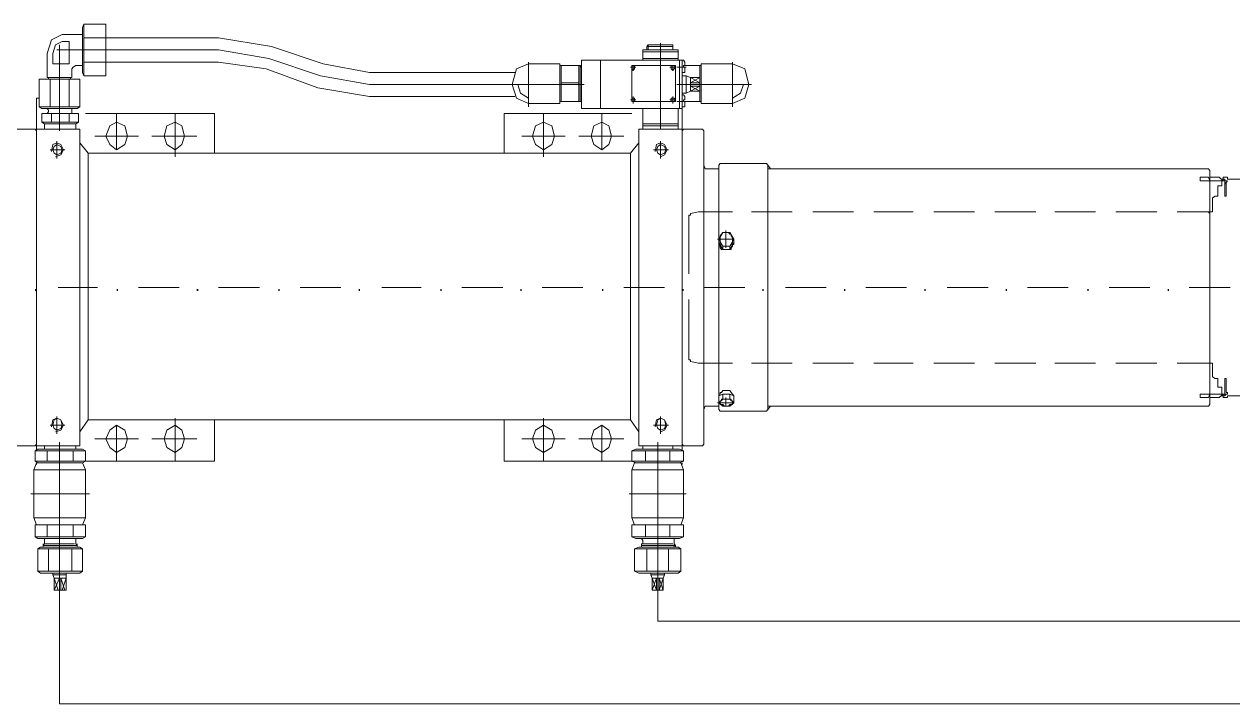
# Model space of a CAD drawing. Header units: inches. Extents: x 2435 to 7572, y 377 to 2555.
# Drawn here: x 3024 to 3766, y 859 to 1276 of the extents above; entities that cross this region are included whole.
import ezdxf

# ---------------------------------------------------------------- set-up
doc = ezdxf.new("R2010")
doc.units = ezdxf.units.IN
doc.header["$MEASUREMENT"] = 0

msp = doc.modelspace()

# ---------------------------------------------------------------- hatches: boundary and pattern name
at = {"transparency": 33554559}
for points in [[(3762.2, 1177.92), (3761.37, 1177.92), (3761.37, 1178.97), (3762.2, 1178.97)], [(3752.18, 1159.95), (3751.34, 1159.95), (3751.34, 1161.01), (3752.18, 1161.01)], [(3031.15, 1112.4), (3030.31, 1112.4), (3030.31, 1113.45), (3031.15, 1113.45)], [(3081.28, 1112.4), (3080.44, 1112.4), (3080.44, 1113.45), (3081.28, 1113.45)], [(3130.57, 1112.4), (3129.73, 1112.4), (3129.73, 1113.45), (3130.57, 1113.45)], [(3180.7, 1112.4), (3179.86, 1112.4), (3179.86, 1113.45), (3180.7, 1113.45)], [(3229.99, 1112.4), (3229.16, 1112.4), (3229.16, 1113.45), (3229.99, 1113.45)], [(3280.12, 1112.4), (3279.29, 1112.4), (3279.29, 1113.45), (3280.12, 1113.45)], [(3329.42, 1112.4), (3328.58, 1112.4), (3328.58, 1113.45), (3329.42, 1113.45)], [(3379.55, 1112.4), (3378.71, 1112.4), (3378.71, 1113.45), (3379.55, 1113.45)], [(3428.84, 1112.4), (3428.01, 1112.4), (3428.01, 1113.45), (3428.84, 1113.45)], [(3478.14, 1112.4), (3477.3, 1112.4), (3477.3, 1113.45), (3478.14, 1113.45)], [(3528.26, 1112.4), (3527.43, 1112.4), (3527.43, 1113.45), (3528.26, 1113.45)], [(3577.56, 1112.4), (3576.72, 1112.4), (3576.72, 1113.45), (3577.56, 1113.45)], [(3627.69, 1112.4), (3626.85, 1112.4), (3626.85, 1113.45), (3627.69, 1113.45)], [(3677.82, 1112.4), (3676.98, 1112.4), (3676.98, 1113.45), (3677.82, 1113.45)], [(3727.11, 1112.4), (3726.28, 1112.4), (3726.28, 1113.45), (3727.11, 1113.45)], [(3762.2, 1047.94), (3761.37, 1047.94), (3761.37, 1048.99), (3762.2, 1048.99)]]:
    msp.add_hatch(color=256, dxfattribs=at).paths.add_polyline_path(points)

# ---------------------------------------------------------------- linework, layer by layer
at = {"lineweight": 5}
for p, q in [((3060.39, 1276.19), (3059.55, 1274.08)), ((3059.55, 1274.08), (3059.55, 1246.6)), ((3059.55, 1270.91), (3059.55, 1269.85)), ((3073.76, 1276.19), (3060.39, 1276.19)), ((3060.39, 1244.49), (3060.39, 1276.19)), ((3073.76, 1244.49), (3073.76, 1276.19)), ((3073.76, 1276.19), (3073.76, 1267.74)), ((3040.34, 1266.68), (3037.83, 1258.23)), ((3047.02, 1269.85), (3040.34, 1266.68)), ((3041.17, 1258.23), (3042.84, 1263.51)), ((3042.84, 1263.51), (3047.02, 1265.62)), ((3045.35, 1210.67), (3045.35, 1263.51)), ((3059.55, 1269.85), (3047.02, 1269.85)), ((3047.02, 1265.62), (3051.2, 1265.62)), ((3051.2, 1265.62), (3051.2, 1251.89)), ((3059.55, 1269.85), (3059.55, 1250.83)), ((3060.39, 1267.74), (3073.76, 1267.74)), ((3073.76, 1267.74), (3143.1, 1267.74)), ((3073.76, 1267.74), (3073.76, 1252.94)), ((3143.1, 1267.74), (3175.69, 1262.45)), ((3407.12, 1263.51), (3406.28, 1262.45)), ((3422.16, 1263.51), (3407.12, 1263.51)), ((3407.12, 1263.51), (3407.12, 1260.34)), ((3414.64, 1211.73), (3414.64, 1264.57)), ((3422.16, 1260.34), (3422.16, 1263.51)), ((3422.16, 1263.51), (3422.16, 1260.34)), ((3037.83, 1258.23), (3037.83, 1243.43)), ((3041.17, 1251.89), (3041.17, 1258.23)), ((3043.68, 1260.34), (3143.1, 1260.34)), ((3143.1, 1260.34), (3174.02, 1255.06)), ((3175.69, 1262.45), (3207.44, 1251.89)), ((3403.78, 1254), (3403.78, 1260.34)), ((3403.78, 1260.34), (3425.5, 1260.34)), ((3414.64, 1259.28), (3403.78, 1259.28)), ((3422.16, 1262.45), (3406.28, 1262.45)), ((3406.28, 1262.45), (3406.28, 1260.34)), ((3425.5, 1259.28), (3414.64, 1259.28)), ((3414.64, 1255.06), (3414.64, 1259.28)), ((3425.5, 1260.34), (3425.5, 1254)), ((3051.2, 1251.89), (3041.17, 1251.89)), ((3052.87, 1248.72), (3053.71, 1249.77)), ((3052.87, 1243.43), (3052.87, 1248.72)), ((3053.71, 1249.77), (3055.38, 1250.83)), ((3055.38, 1250.83), (3059.55, 1250.83)), ((3059.55, 1250.83), (3059.55, 1249.77)), ((3060.39, 1252.94), (3073.76, 1252.94)), ((3073.76, 1252.94), (3143.1, 1252.94)), ((3073.76, 1252.94), (3073.76, 1244.49)), ((3143.1, 1252.94), (3172.34, 1248.72)), ((3172.34, 1248.72), (3204.09, 1237.09)), ((3174.02, 1255.06), (3205.76, 1244.49)), ((3207.44, 1251.89), (3235.84, 1246.6)), ((3323.57, 1239.21), (3326.08, 1248.72)), ((3326.08, 1248.72), (3333.59, 1251.89)), ((3333.59, 1225.47), (3333.59, 1252.94)), ((3333.59, 1251.89), (3352.81, 1251.89)), ((3352.81, 1251.89), (3352.81, 1227.58)), ((3352.81, 1228.64), (3352.81, 1250.83)), ((3352.81, 1250.83), (3364.51, 1250.83)), ((3364.51, 1250.83), (3353.65, 1250.83)), ((3353.65, 1250.83), (3353.65, 1228.64)), ((3364.51, 1250.83), (3364.51, 1228.64)), ((3365.34, 1250.83), (3364.51, 1250.83)), ((3366.18, 1249.77), (3365.34, 1250.83)), ((3365.34, 1228.64), (3365.34, 1250.83)), ((3366.18, 1224.41), (3366.18, 1254)), ((3366.18, 1254), (3426.33, 1254)), ((3366.18, 1228.64), (3366.18, 1249.77)), ((3377.88, 1224.41), (3377.88, 1254)), ((3396.26, 1249.77), (3399.6, 1249.77)), ((3398.76, 1250.83), (3397.09, 1250.83)), ((3397.09, 1250.83), (3397.09, 1249.77)), ((3397.09, 1228.64), (3397.09, 1250.83)), ((3397.09, 1250.83), (3423.83, 1250.83)), ((3397.09, 1249.77), (3397.09, 1248.72)), ((3397.09, 1248.72), (3397.93, 1247.66)), ((3397.93, 1247.66), (3397.93, 1250.83)), ((3397.93, 1247.66), (3398.76, 1248.72)), ((3398.76, 1248.72), (3398.76, 1250.83)), ((3403.78, 1255.06), (3425.5, 1255.06)), ((3425.5, 1254), (3403.78, 1254)), ((3423.83, 1249.77), (3420.49, 1249.77)), ((3422.99, 1250.83), (3421.32, 1250.83)), ((3421.32, 1250.83), (3421.32, 1249.77)), ((3421.32, 1249.77), (3421.32, 1248.72)), ((3421.32, 1248.72), (3422.16, 1247.66)), ((3422.16, 1247.66), (3422.16, 1250.83)), ((3422.16, 1247.66), (3422.99, 1248.72)), ((3423.83, 1249.77), (3422.99, 1250.83)), ((3422.99, 1248.72), (3423.83, 1249.77)), ((3423.83, 1250.83), (3423.83, 1228.64)), ((3430.51, 1249.77), (3424.66, 1249.77)), ((3426.33, 1254), (3426.33, 1224.41)), ((3426.33, 1224.41), (3426.33, 1254)), ((3426.33, 1254), (3428.01, 1254)), ((3428.01, 1246.6), (3428.01, 1254)), ((3428.01, 1254), (3428.84, 1254)), ((3428.01, 1254), (3428.01, 1224.41)), ((3428.01, 1250.83), (3428.01, 1228.64)), ((3428.84, 1254), (3429.68, 1252.94)), ((3438.87, 1250.83), (3428.84, 1250.83)), ((3428.84, 1250.83), (3428.84, 1249.77)), ((3429.68, 1250.83), (3428.84, 1250.83)), ((3428.84, 1249.77), (3429.68, 1249.77)), ((3429.68, 1252.94), (3429.68, 1250.83)), ((3439.7, 1250.83), (3429.68, 1250.83)), ((3429.68, 1249.77), (3429.68, 1247.66)), ((3438.87, 1240.26), (3438.87, 1250.83)), ((3458.92, 1251.89), (3439.7, 1251.89)), ((3439.7, 1251.89), (3439.7, 1227.58)), ((3439.7, 1228.64), (3439.7, 1250.83)), ((3458.92, 1225.47), (3458.92, 1252.94)), ((3466.44, 1248.72), (3458.92, 1251.89)), ((3468.94, 1239.21), (3466.44, 1248.72)), ((3057.88, 1242.38), (3032.82, 1242.38)), ((3032.82, 1242.38), (3032.82, 1225.47)), ((3032.82, 1242.38), (3039.5, 1242.38)), ((3037.83, 1243.43), (3052.87, 1243.43)), ((3037.83, 1243.43), (3038.67, 1243.43)), ((3038.67, 1243.43), (3038.67, 1242.38)), ((3051.2, 1242.38), (3039.5, 1242.38)), ((3039.5, 1242.38), (3039.5, 1225.47)), ((3051.2, 1225.47), (3051.2, 1242.38)), ((3051.2, 1242.38), (3057.88, 1242.38)), ((3052.03, 1242.38), (3052.03, 1243.43)), ((3052.03, 1243.43), (3052.87, 1243.43)), ((3057.88, 1225.47), (3057.88, 1242.38)), ((3059.55, 1246.6), (3060.39, 1244.49)), ((3060.39, 1244.49), (3073.76, 1244.49)), ((3205.76, 1244.49), (3235.84, 1239.21)), ((3235.84, 1246.6), (3325.24, 1246.6)), ((3428.84, 1246.6), (3428.01, 1246.6)), ((3430.51, 1244.49), (3428.01, 1244.49)), ((3429.68, 1246.6), (3428.84, 1246.6)), ((3429.68, 1247.66), (3429.68, 1246.6)), ((3433.02, 1243.43), (3430.51, 1244.49)), ((3430.51, 1233.92), (3430.51, 1244.49)), ((3433.02, 1240.26), (3438.87, 1243.43)), ((3433.02, 1243.43), (3438.87, 1240.26)), ((3438.87, 1243.43), (3433.02, 1243.43)), ((3433.02, 1234.98), (3433.02, 1243.43)), ((3438.87, 1234.98), (3438.87, 1243.43)), ((3438.87, 1243.43), (3438.87, 1243.43)), ((3438.87, 1241.32), (3438.87, 1240.26)), ((3204.09, 1237.09), (3235.84, 1231.81)), ((3235.84, 1239.21), (3321.9, 1239.21)), ((3321.9, 1239.21), (3367.85, 1239.21)), ((3326.08, 1230.75), (3323.57, 1239.21)), ((3326.91, 1239.21), (3328.58, 1233.92)), ((3328.58, 1233.92), (3333.59, 1230.75)), ((3353.65, 1240.26), (3364.51, 1240.26)), ((3353.65, 1239.21), (3364.51, 1239.21)), ((3470.62, 1239.21), (3424.66, 1239.21)), ((3424.66, 1239.21), (3439.7, 1239.21)), ((3428.01, 1233.92), (3430.51, 1233.92)), ((3430.51, 1233.92), (3433.02, 1234.98)), ((3438.87, 1240.26), (3433.02, 1240.26)), ((3433.02, 1238.15), (3438.87, 1238.15)), ((3433.02, 1234.98), (3438.87, 1238.15)), ((3433.02, 1238.15), (3438.87, 1234.98)), ((3433.02, 1234.98), (3438.87, 1234.98)), ((3438.87, 1238.15), (3438.87, 1240.26)), ((3438.87, 1238.15), (3438.87, 1228.64)), ((3438.87, 1238.15), (3438.87, 1238.15)), ((3438.87, 1234.98), (3438.87, 1236.04)), ((3458.92, 1230.75), (3463.93, 1233.92)), ((3463.93, 1233.92), (3465.6, 1239.21)), ((3466.44, 1230.75), (3468.94, 1239.21)), ((3031.15, 1211.73), (3031.15, 1230.75)), ((3031.15, 1230.75), (3032.82, 1230.75)), ((3235.84, 1231.81), (3325.24, 1231.81)), ((3333.59, 1227.58), (3326.08, 1230.75)), ((3352.81, 1227.58), (3333.59, 1227.58)), ((3364.51, 1228.64), (3352.81, 1228.64)), ((3353.65, 1228.64), (3364.51, 1228.64)), ((3364.51, 1228.64), (3366.18, 1228.64)), ((3396.26, 1229.7), (3399.6, 1229.7)), ((3398.76, 1230.75), (3397.09, 1230.75)), ((3397.09, 1230.75), (3397.09, 1229.7)), ((3397.09, 1229.7), (3397.09, 1228.64)), ((3423.83, 1228.64), (3397.09, 1228.64)), ((3397.09, 1228.64), (3398.76, 1228.64)), ((3397.93, 1231.81), (3397.93, 1227.58)), ((3398.76, 1228.64), (3398.76, 1230.75)), ((3423.83, 1229.7), (3420.49, 1229.7)), ((3422.99, 1230.75), (3421.32, 1230.75)), ((3421.32, 1230.75), (3421.32, 1229.7)), ((3421.32, 1229.7), (3421.32, 1228.64)), ((3421.32, 1228.64), (3422.99, 1228.64)), ((3422.16, 1231.81), (3422.16, 1227.58)), ((3423.83, 1229.7), (3422.99, 1230.75)), ((3422.99, 1228.64), (3423.83, 1229.7)), ((3430.51, 1228.64), (3424.66, 1228.64)), ((3428.84, 1232.87), (3428.01, 1232.87)), ((3428.01, 1232.87), (3428.01, 1225.47)), ((3429.68, 1231.81), (3428.84, 1232.87)), ((3428.84, 1228.64), (3428.84, 1229.7)), ((3428.84, 1229.7), (3429.68, 1229.7)), ((3438.87, 1228.64), (3428.84, 1228.64)), ((3429.68, 1228.64), (3428.84, 1228.64)), ((3429.68, 1229.7), (3429.68, 1231.81)), ((3429.68, 1228.64), (3439.7, 1228.64)), ((3429.68, 1226.53), (3429.68, 1228.64)), ((3429.68, 1225.47), (3429.68, 1226.53)), ((3439.7, 1227.58), (3458.92, 1227.58)), ((3458.92, 1227.58), (3466.44, 1230.75)), ((3032.82, 1225.47), (3034.49, 1224.41)), ((3057.88, 1225.47), (3032.82, 1225.47)), ((3034.49, 1224.41), (3056.21, 1224.41)), ((3057.05, 1221.24), (3034.49, 1221.24)), ((3034.49, 1221.24), (3034.49, 1215.96)), ((3034.49, 1221.24), (3040.34, 1221.24)), ((3037.83, 1224.41), (3038.67, 1223.36)), ((3038.67, 1222.3), (3037.83, 1221.24)), ((3038.67, 1223.36), (3038.67, 1222.3)), ((3040.34, 1221.24), (3051.2, 1221.24)), ((3040.34, 1221.24), (3040.34, 1215.96)), ((3051.2, 1221.24), (3057.05, 1221.24)), ((3051.2, 1221.24), (3051.2, 1215.96)), ((3052.87, 1223.36), (3052.87, 1224.41)), ((3052.87, 1224.41), (3053.71, 1224.41)), ((3052.87, 1222.3), (3052.87, 1223.36)), ((3052.87, 1221.24), (3052.87, 1222.3)), ((3053.71, 1221.24), (3052.87, 1221.24)), ((3056.21, 1224.41), (3057.88, 1225.47)), ((3057.05, 1215.96), (3057.05, 1221.24)), ((3061.22, 1221.24), (3140.6, 1221.24)), ((3080.44, 1199.05), (3080.44, 1221.24)), ((3116.37, 1194.82), (3116.37, 1221.24)), ((3140.6, 1221.24), (3140.6, 1196.94)), ((3397.09, 1221.24), (3318.56, 1221.24)), ((3318.56, 1221.24), (3318.56, 1196.94)), ((3342.79, 1194.82), (3342.79, 1221.24)), ((3426.33, 1224.41), (3366.18, 1224.41)), ((3378.71, 1199.05), (3378.71, 1221.24)), ((3414.64, 1224.41), (3403.78, 1224.41)), ((3403.78, 1213.84), (3403.78, 1224.41)), ((3403.78, 1224.41), (3425.5, 1224.41)), ((3425.5, 1224.41), (3414.64, 1224.41)), ((3414.64, 1224.41), (3414.64, 1214.9)), ((3425.5, 1224.41), (3425.5, 1213.84)), ((3428.01, 1224.41), (3426.33, 1224.41)), ((3428.01, 1225.47), (3428.84, 1225.47)), ((3428.01, 1211.73), (3428.01, 1225.47)), ((3428.84, 1225.47), (3429.68, 1225.47)), ((3017.78, 1211.73), (3030.31, 1211.73)), ((3030.31, 1211.73), (3031.15, 1210.67)), ((3031.15, 1017.29), (3031.15, 1211.73)), ((3031.15, 1211.73), (3057.88, 1211.73)), ((3034.49, 1215.96), (3036.16, 1214.9)), ((3057.05, 1215.96), (3034.49, 1215.96)), ((3036.16, 1214.9), (3055.38, 1214.9)), ((3036.16, 1214.9), (3036.16, 1211.73)), ((3036.16, 1211.73), (3055.38, 1211.73)), ((3055.38, 1214.9), (3057.05, 1215.96)), ((3055.38, 1211.73), (3055.38, 1214.9)), ((3057.88, 1211.73), (3057.88, 1017.29)), ((3073.76, 1207.5), (3076.26, 1213.84)), ((3076.26, 1213.84), (3080.44, 1215.96)), ((3080.44, 1215.96), (3085.45, 1213.84)), ((3085.45, 1213.84), (3087.12, 1207.5)), ((3109.68, 1207.5), (3111.35, 1213.84)), ((3111.35, 1213.84), (3116.37, 1215.96)), ((3116.37, 1215.96), (3120.54, 1213.84)), ((3120.54, 1213.84), (3122.22, 1207.5)), ((3336.1, 1207.5), (3337.77, 1213.84)), ((3337.77, 1213.84), (3342.79, 1215.96)), ((3342.79, 1215.96), (3347.8, 1213.84)), ((3347.8, 1213.84), (3349.47, 1207.5)), ((3372.03, 1207.5), (3373.7, 1213.84)), ((3373.7, 1213.84), (3378.71, 1215.96)), ((3378.71, 1215.96), (3382.89, 1213.84)), ((3382.89, 1213.84), (3384.56, 1207.5)), ((3401.27, 1017.29), (3401.27, 1211.73)), ((3401.27, 1211.73), (3428.01, 1211.73)), ((3403.78, 1214.9), (3425.5, 1214.9)), ((3403.78, 1211.73), (3403.78, 1213.84)), ((3425.5, 1213.84), (3403.78, 1213.84)), ((3425.5, 1211.73), (3403.78, 1211.73)), ((3425.5, 1213.84), (3425.5, 1211.73)), ((3428.84, 1211.73), (3428.01, 1210.67)), ((3428.01, 1211.73), (3428.01, 1017.29)), ((3440.54, 1211.73), (3428.84, 1211.73)), ((3441.37, 1210.67), (3440.54, 1211.73)), ((3031.15, 1210.67), (3031.15, 1018.35)), ((3041.17, 1202.22), (3043.68, 1203.28)), ((3043.68, 1193.77), (3043.68, 1204.33)), ((3043.68, 1203.28), (3046.19, 1202.22)), ((3057.88, 1203.28), (3062.9, 1196.94)), ((3067.07, 1207.5), (3093.81, 1207.5)), ((3076.26, 1202.22), (3073.76, 1207.5)), ((3087.12, 1207.5), (3085.45, 1202.22)), ((3102.16, 1207.5), (3129.73, 1207.5)), ((3111.35, 1202.22), (3109.68, 1207.5)), ((3122.22, 1207.5), (3120.54, 1202.22)), ((3356.15, 1207.5), (3329.42, 1207.5)), ((3337.77, 1202.22), (3336.1, 1207.5)), ((3349.47, 1207.5), (3347.8, 1202.22)), ((3392.08, 1207.5), (3364.51, 1207.5)), ((3373.7, 1202.22), (3372.03, 1207.5)), ((3384.56, 1207.5), (3382.89, 1202.22)), ((3401.27, 1203.28), (3396.26, 1196.94)), ((3412.13, 1202.22), (3414.64, 1203.28)), ((3414.64, 1193.77), (3414.64, 1204.33)), ((3414.64, 1203.28), (3417.14, 1202.22)), ((3428.01, 1210.67), (3428.01, 1018.35)), ((3441.37, 1018.35), (3441.37, 1210.67)), ((3039.5, 1199.05), (3048.69, 1199.05)), ((3040.34, 1197.99), (3041.17, 1202.22)), ((3041.17, 1199.05), (3042.01, 1201.16)), ((3042.01, 1196.94), (3041.17, 1199.05)), ((3042.01, 1201.16), (3043.68, 1202.22)), ((3043.68, 1195.88), (3042.01, 1196.94)), ((3046.19, 1195.88), (3042.84, 1194.82)), ((3043.68, 1202.22), (3046.19, 1201.16)), ((3046.19, 1196.94), (3043.68, 1195.88)), ((3046.19, 1202.22), (3047.86, 1199.05)), ((3046.19, 1201.16), (3047.02, 1199.05)), ((3047.02, 1199.05), (3046.19, 1196.94)), ((3047.86, 1199.05), (3046.19, 1195.88)), ((3062.9, 1196.94), (3396.26, 1196.94)), ((3062.9, 1196.94), (3062.9, 1033.14)), ((3080.44, 1199.05), (3076.26, 1202.22)), ((3085.45, 1202.22), (3080.44, 1199.05)), ((3116.37, 1199.05), (3111.35, 1202.22)), ((3120.54, 1202.22), (3116.37, 1199.05)), ((3342.79, 1199.05), (3337.77, 1202.22)), ((3347.8, 1202.22), (3342.79, 1199.05)), ((3378.71, 1199.05), (3373.7, 1202.22)), ((3382.89, 1202.22), (3378.71, 1199.05)), ((3396.26, 1196.94), (3396.26, 1033.14)), ((3410.46, 1199.05), (3419.65, 1199.05)), ((3411.3, 1197.99), (3412.13, 1202.22)), ((3412.13, 1199.05), (3412.97, 1201.16)), ((3412.97, 1196.94), (3412.13, 1199.05)), ((3412.97, 1201.16), (3414.64, 1202.22)), ((3414.64, 1195.88), (3412.97, 1196.94)), ((3414.64, 1202.22), (3417.14, 1201.16)), ((3417.14, 1196.94), (3414.64, 1195.88)), ((3417.14, 1195.88), (3414.64, 1194.82)), ((3417.14, 1202.22), (3418.82, 1199.05)), ((3417.14, 1201.16), (3417.98, 1199.05)), ((3417.98, 1199.05), (3417.14, 1196.94)), ((3418.82, 1199.05), (3417.14, 1195.88)), ((3442.21, 1187.43), (3441.37, 1189.54)), ((3451.4, 1190.6), (3450.56, 1189.54)), ((3450.56, 1189.54), (3450.56, 1039.48)), ((3479.81, 1190.6), (3451.4, 1190.6)), ((3480.64, 1189.54), (3479.81, 1190.6)), ((3480.64, 1039.48), (3480.64, 1189.54)), ((3480.64, 1189.54), (3480.64, 1187.43)), ((3482.31, 1187.43), (3480.64, 1189.54)), ((3443.04, 1187.43), (3442.21, 1187.43)), ((3450.56, 1187.43), (3443.04, 1187.43)), ((3450.56, 1187.43), (3450.56, 1041.6)), ((3450.56, 1041.6), (3450.56, 1187.43)), ((3450.56, 1042.65), (3450.56, 1186.37)), ((3450.56, 1186.37), (3450.56, 1042.65)), ((3450.56, 1042.65), (3450.56, 1186.37)), ((3450.56, 1186.37), (3450.56, 1042.65)), ((3751.34, 1187.43), (3480.64, 1187.43)), ((3480.64, 1187.43), (3482.31, 1187.43)), ((3746.33, 1180.03), (3746.33, 1182.14)), ((3746.33, 1182.14), (3751.34, 1182.14)), ((3752.18, 1186.37), (3751.34, 1187.43)), ((3751.34, 1182.14), (3752.18, 1180.03)), ((3752.18, 1042.65), (3752.18, 1186.37)), ((3752.18, 1180.03), (3752.18, 1182.14)), ((3752.18, 1182.14), (3758.03, 1182.14)), ((3758.03, 1182.14), (3760.53, 1180.03)), ((3759.7, 1176.86), (3759.7, 1181.09)), ((3759.7, 1181.09), (3761.37, 1181.09)), ((3760.53, 1180.03), (3760.53, 1182.14)), ((3760.53, 1182.14), (3763.04, 1182.14)), ((3761.37, 1181.09), (3761.37, 1170.52)), ((3763.04, 1182.14), (3763.04, 1181.09)), ((3763.04, 1181.09), (3772.23, 1181.09)), ((3763.04, 1180.03), (3746.33, 1180.03)), ((3757.19, 1170.52), (3757.19, 1176.86)), ((3757.19, 1176.86), (3759.7, 1176.86)), ((3762.2, 1178.97), (3763.04, 1180.03)), ((3762.2, 1170.52), (3762.2, 1178.97)), ((3763.04, 1180.03), (3763.04, 1180.03)), ((3763.04, 1180.03), (3763.04, 1180.03)), ((3753.85, 1169.46), (3755.52, 1170.52)), ((3753.85, 1161.01), (3753.85, 1169.46)), ((3755.52, 1170.52), (3757.19, 1170.52)), ((3761.37, 1170.52), (3762.2, 1170.52)), ((3432.18, 1122.96), (3432.18, 1158.89)), ((3432.18, 1158.89), (3433.02, 1158.89)), ((3433.02, 1159.95), (3438.03, 1161.01)), ((3433.02, 1158.89), (3433.02, 1159.95)), ((3438.03, 1161.01), (3458.92, 1161.01)), ((3470.62, 1161.01), (3495.68, 1161.01)), ((3508.21, 1161.01), (3533.28, 1161.01)), ((3545.81, 1161.01), (3570.04, 1161.01)), ((3582.57, 1161.01), (3607.64, 1161.01)), ((3620.17, 1161.01), (3645.23, 1161.01)), ((3656.93, 1161.01), (3682, 1161.01)), ((3694.53, 1161.01), (3719.59, 1161.01)), ((3732.12, 1161.01), (3752.18, 1161.01)), ((3752.18, 1161.01), (3753.85, 1161.01)), ((3752.18, 1161.01), (3752.18, 1161.01)), ((3459.75, 1144.1), (3449.73, 1144.1)), ((3450.56, 1144.1), (3453.07, 1148.33)), ((3453.07, 1139.87), (3450.56, 1144.1)), ((3450.56, 1144.1), (3450.56, 1141.99)), ((3451.4, 1146.21), (3452.23, 1147.27)), ((3451.4, 1141.99), (3451.4, 1146.21)), ((3452.23, 1147.27), (3453.07, 1148.33)), ((3453.07, 1148.33), (3455.58, 1148.33)), ((3453.07, 1148.33), (3457.25, 1148.33)), ((3454.74, 1149.38), (3454.74, 1138.82)), ((3455.58, 1148.33), (3456.41, 1148.33)), ((3456.41, 1148.33), (3457.25, 1147.27)), ((3457.25, 1148.33), (3459.75, 1144.1)), ((3457.25, 1147.27), (3458.08, 1147.27)), ((3459.75, 1144.1), (3457.25, 1139.87)), ((3458.08, 1147.27), (3458.08, 1146.21)), ((3458.08, 1146.21), (3458.92, 1145.16)), ((3458.92, 1145.16), (3458.92, 1144.1)), ((3458.92, 1144.1), (3458.92, 1141.99)), ((3459.75, 1144.1), (3459.75, 1141.99)), ((3450.56, 1141.99), (3453.07, 1137.76)), ((3450.56, 1140.93), (3450.56, 1141.99)), ((3451.4, 1139.87), (3450.56, 1140.93)), ((3452.23, 1140.93), (3451.4, 1141.99)), ((3451.4, 1138.82), (3451.4, 1139.87)), ((3452.23, 1137.76), (3451.4, 1138.82)), ((3453.07, 1139.87), (3452.23, 1140.93)), ((3458.08, 1137.76), (3452.23, 1137.76)), ((3455.58, 1139.87), (3453.07, 1139.87)), ((3457.25, 1139.87), (3453.07, 1139.87)), ((3453.07, 1139.87), (3453.07, 1137.76)), ((3453.07, 1137.76), (3457.25, 1137.76)), ((3457.25, 1139.87), (3455.58, 1139.87)), ((3457.25, 1137.76), (3459.75, 1141.99)), ((3458.08, 1140.93), (3457.25, 1139.87)), ((3457.25, 1139.87), (3457.25, 1137.76)), ((3458.92, 1141.99), (3458.08, 1140.93)), ((3458.92, 1139.87), (3458.08, 1138.82)), ((3458.08, 1138.82), (3458.08, 1137.76)), ((3459.75, 1140.93), (3458.92, 1140.93)), ((3458.92, 1140.93), (3458.92, 1139.87)), ((3459.75, 1141.99), (3459.75, 1140.93)), ((3044.51, 1114.51), (3068.74, 1114.51)), ((3093.81, 1114.51), (3118.87, 1114.51)), ((3143.1, 1114.51), (3168.17, 1114.51)), ((3193.23, 1114.51), (3218.3, 1114.51)), ((3243.36, 1114.51), (3267.59, 1114.51)), ((3292.66, 1114.51), (3317.72, 1114.51)), ((3341.95, 1114.51), (3367.01, 1114.51)), ((3392.08, 1114.51), (3417.14, 1114.51)), ((3441.37, 1114.51), (3466.44, 1114.51)), ((3491.5, 1114.51), (3516.57, 1114.51)), ((3540.8, 1114.51), (3565.86, 1114.51)), ((3590.93, 1114.51), (3615.99, 1114.51)), ((3640.22, 1114.51), (3665.29, 1114.51)), ((3690.35, 1114.51), (3715.41, 1114.51)), ((3739.64, 1114.51), (3764.71, 1114.51)), ((3432.18, 1070.13), (3432.18, 1107.11)), ((3433.02, 1070.13), (3432.18, 1070.13)), ((3433.02, 1069.07), (3433.02, 1070.13)), ((3438.03, 1068.01), (3433.02, 1069.07)), ((3458.92, 1068.01), (3438.03, 1068.01)), ((3495.68, 1068.01), (3470.62, 1068.01)), ((3533.28, 1068.01), (3508.21, 1068.01)), ((3570.04, 1068.01), (3545.81, 1068.01)), ((3607.64, 1068.01), (3582.57, 1068.01)), ((3645.23, 1068.01), (3620.17, 1068.01)), ((3682, 1068.01), (3656.93, 1068.01)), ((3719.59, 1068.01), (3694.53, 1068.01)), ((3752.18, 1068.01), (3732.12, 1068.01)), ((3753.85, 1068.01), (3752.18, 1068.01)), ((3752.18, 1068.01), (3752.18, 1068.01)), ((3753.85, 1059.56), (3753.85, 1068.01)), ((3755.52, 1058.5), (3753.85, 1059.56)), ((3757.19, 1058.5), (3755.52, 1058.5)), ((3757.19, 1053.22), (3757.19, 1058.5)), ((3762.2, 1058.5), (3761.37, 1058.5)), ((3761.37, 1058.5), (3761.37, 1047.94)), ((3762.2, 1050.05), (3762.2, 1058.5)), ((3451.4, 1048.99), (3450.56, 1048.99)), ((3450.56, 1048.99), (3450.56, 1047.94)), ((3450.56, 1047.94), (3453.07, 1048.99)), ((3450.56, 1047.94), (3450.56, 1043.71)), ((3452.23, 1050.05), (3451.4, 1050.05)), ((3451.4, 1050.05), (3451.4, 1048.99)), ((3453.07, 1051.11), (3452.23, 1050.05)), ((3457.25, 1051.11), (3453.07, 1051.11)), ((3453.07, 1048.99), (3457.25, 1048.99)), ((3453.07, 1048.99), (3453.07, 1045.82)), ((3458.08, 1050.05), (3457.25, 1051.11)), ((3457.25, 1048.99), (3459.75, 1047.94)), ((3457.25, 1048.99), (3457.25, 1045.82)), ((3458.92, 1048.99), (3458.08, 1050.05)), ((3459.75, 1047.94), (3458.92, 1048.99)), ((3459.75, 1047.94), (3459.75, 1043.71)), ((3746.33, 1046.88), (3746.33, 1048.99)), ((3746.33, 1048.99), (3763.04, 1048.99)), ((3752.18, 1048.99), (3751.34, 1046.88)), ((3752.18, 1046.88), (3752.18, 1048.99)), ((3759.7, 1053.22), (3757.19, 1053.22)), ((3760.53, 1048.99), (3758.03, 1046.88)), ((3759.7, 1047.94), (3759.7, 1053.22)), ((3761.37, 1047.94), (3759.7, 1047.94)), ((3760.53, 1046.88), (3760.53, 1048.99)), ((3763.04, 1050.05), (3762.2, 1050.05)), ((3763.04, 1048.99), (3763.04, 1050.05)), ((3763.04, 1048.99), (3763.04, 1048.99)), ((3772.23, 1047.94), (3763.04, 1047.94)), ((3763.04, 1047.94), (3763.04, 1046.88)), ((3441.37, 1039.48), (3442.21, 1041.6)), ((3442.21, 1041.6), (3443.04, 1041.6)), ((3443.04, 1041.6), (3450.56, 1041.6)), ((3459.75, 1043.71), (3449.73, 1043.71)), ((3450.56, 1043.71), (3453.07, 1045.82)), ((3453.07, 1041.6), (3450.56, 1043.71)), ((3451.4, 1042.65), (3451.4, 1044.77)), ((3451.4, 1044.77), (3452.23, 1044.77)), ((3451.4, 1042.65), (3451.4, 1044.77)), ((3451.4, 1044.77), (3452.23, 1044.77)), ((3452.23, 1042.65), (3451.4, 1042.65)), ((3452.23, 1042.65), (3451.4, 1042.65)), ((3452.23, 1044.77), (3452.23, 1045.82)), ((3452.23, 1045.82), (3455.58, 1045.82)), ((3452.23, 1044.77), (3452.23, 1045.82)), ((3452.23, 1045.82), (3455.58, 1045.82)), ((3453.07, 1042.65), (3452.23, 1042.65)), ((3453.07, 1042.65), (3452.23, 1042.65)), ((3453.07, 1045.82), (3457.25, 1045.82)), ((3453.91, 1041.6), (3453.07, 1042.65)), ((3453.91, 1041.6), (3453.07, 1042.65)), ((3457.25, 1041.6), (3453.07, 1041.6)), ((3455.58, 1041.6), (3453.91, 1041.6)), ((3455.58, 1041.6), (3453.91, 1041.6)), ((3454.74, 1046.88), (3454.74, 1041.6)), ((3455.58, 1045.82), (3458.08, 1045.82)), ((3455.58, 1045.82), (3458.08, 1045.82)), ((3456.41, 1041.6), (3455.58, 1041.6)), ((3456.41, 1041.6), (3455.58, 1041.6)), ((3457.25, 1042.65), (3456.41, 1041.6)), ((3457.25, 1042.65), (3456.41, 1041.6)), ((3457.25, 1045.82), (3459.75, 1043.71)), ((3459.75, 1043.71), (3457.25, 1041.6)), ((3458.08, 1042.65), (3457.25, 1042.65)), ((3458.08, 1042.65), (3457.25, 1042.65)), ((3458.08, 1045.82), (3458.08, 1044.77)), ((3458.08, 1045.82), (3458.08, 1044.77)), ((3458.08, 1044.77), (3458.92, 1044.77)), ((3458.08, 1044.77), (3458.92, 1044.77)), ((3458.92, 1042.65), (3458.08, 1042.65)), ((3458.92, 1042.65), (3458.08, 1042.65)), ((3458.92, 1044.77), (3458.92, 1043.71)), ((3458.92, 1044.77), (3458.92, 1043.71)), ((3458.92, 1043.71), (3458.92, 1042.65)), ((3458.92, 1043.71), (3458.92, 1042.65)), ((3480.64, 1041.6), (3751.34, 1041.6)), ((3480.64, 1039.48), (3480.64, 1041.6)), ((3480.64, 1041.6), (3482.31, 1041.6)), ((3482.31, 1041.6), (3480.64, 1039.48)), ((3480.64, 1039.48), (3480.64, 1041.6)), ((3480.64, 1041.6), (3482.31, 1041.6)), ((3482.31, 1041.6), (3480.64, 1039.48)), ((3751.34, 1046.88), (3746.33, 1046.88)), ((3751.34, 1041.6), (3752.18, 1042.65)), ((3758.03, 1046.88), (3752.18, 1046.88)), ((3763.04, 1046.88), (3760.53, 1046.88)), ((3040.34, 1028.91), (3041.17, 1033.14)), ((3041.17, 1033.14), (3043.68, 1034.2)), ((3041.17, 1029.97), (3042.01, 1033.14)), ((3042.01, 1033.14), (3043.68, 1034.2)), ((3043.68, 1024.69), (3043.68, 1035.26)), ((3043.68, 1034.2), (3046.19, 1033.14)), ((3043.68, 1034.2), (3046.19, 1033.14)), ((3046.19, 1033.14), (3047.86, 1029.97)), ((3046.19, 1033.14), (3047.02, 1029.97)), ((3062.9, 1033.14), (3057.88, 1025.74)), ((3062.9, 1033.14), (3396.26, 1033.14)), ((3116.37, 1034.2), (3116.37, 1007.78)), ((3140.6, 1007.78), (3140.6, 1033.14)), ((3318.56, 1007.78), (3318.56, 1033.14)), ((3342.79, 1034.2), (3342.79, 1007.78)), ((3396.26, 1033.14), (3401.27, 1025.74)), ((3411.3, 1028.91), (3412.13, 1033.14)), ((3412.13, 1033.14), (3414.64, 1034.2)), ((3412.13, 1029.97), (3412.97, 1033.14)), ((3412.97, 1033.14), (3414.64, 1034.2)), ((3414.64, 1024.69), (3414.64, 1035.26)), ((3414.64, 1034.2), (3417.14, 1033.14)), ((3414.64, 1034.2), (3417.14, 1033.14)), ((3417.14, 1033.14), (3418.82, 1029.97)), ((3417.14, 1033.14), (3417.98, 1029.97)), ((3450.56, 1039.48), (3451.4, 1038.43)), ((3451.4, 1038.43), (3479.81, 1038.43)), ((3479.81, 1038.43), (3480.64, 1039.48)), ((3039.5, 1029.97), (3048.69, 1029.97)), ((3042.01, 1027.86), (3041.17, 1029.97)), ((3043.68, 1026.8), (3042.01, 1027.86)), ((3046.19, 1026.8), (3042.84, 1025.74)), ((3046.19, 1027.86), (3043.68, 1026.8)), ((3047.86, 1029.97), (3046.19, 1026.8)), ((3047.02, 1029.97), (3046.19, 1027.86)), ((3073.76, 1021.52), (3076.26, 1026.8)), ((3076.26, 1026.8), (3080.44, 1029.97)), ((3080.44, 1029.97), (3080.44, 1007.78)), ((3080.44, 1029.97), (3085.45, 1026.8)), ((3085.45, 1026.8), (3087.12, 1021.52)), ((3109.68, 1021.52), (3111.35, 1026.8)), ((3111.35, 1026.8), (3116.37, 1029.97)), ((3116.37, 1029.97), (3120.54, 1026.8)), ((3120.54, 1026.8), (3122.22, 1021.52)), ((3336.1, 1021.52), (3337.77, 1026.8)), ((3337.77, 1026.8), (3342.79, 1029.97)), ((3342.79, 1029.97), (3347.8, 1026.8)), ((3347.8, 1026.8), (3349.47, 1021.52)), ((3372.03, 1021.52), (3373.7, 1026.8)), ((3373.7, 1026.8), (3378.71, 1029.97)), ((3378.71, 1029.97), (3382.89, 1026.8)), ((3378.71, 1029.97), (3378.71, 1007.78)), ((3382.89, 1026.8), (3384.56, 1021.52)), ((3410.46, 1029.97), (3419.65, 1029.97)), ((3412.97, 1027.86), (3412.13, 1029.97)), ((3414.64, 1026.8), (3412.97, 1027.86)), ((3417.14, 1027.86), (3414.64, 1026.8)), ((3417.14, 1026.8), (3414.64, 1025.74)), ((3418.82, 1029.97), (3417.14, 1026.8)), ((3417.98, 1029.97), (3417.14, 1027.86)), ((3031.15, 1018.35), (3030.31, 1017.29)), ((3045.35, 1019.4), (3045.35, 926.41)), ((3067.07, 1021.52), (3093.81, 1021.52)), ((3076.26, 1016.23), (3073.76, 1021.52)), ((3087.12, 1021.52), (3085.45, 1016.23)), ((3102.16, 1021.52), (3129.73, 1021.52)), ((3111.35, 1016.23), (3109.68, 1021.52)), ((3122.22, 1021.52), (3120.54, 1016.23)), ((3356.15, 1021.52), (3329.42, 1021.52)), ((3337.77, 1016.23), (3336.1, 1021.52)), ((3349.47, 1021.52), (3347.8, 1016.23)), ((3392.08, 1021.52), (3364.51, 1021.52)), ((3373.7, 1016.23), (3372.03, 1021.52)), ((3384.56, 1021.52), (3382.89, 1016.23)), ((3412.97, 1019.4), (3412.97, 926.41)), ((3428.01, 1018.35), (3428.84, 1017.29)), ((3440.54, 1017.29), (3441.37, 1018.35)), ((3030.31, 1017.29), (3017.78, 1017.29)), ((3030.31, 1014.12), (3031.98, 1015.18)), ((3030.31, 1007.78), (3030.31, 1014.12)), ((3030.31, 1014.12), (3061.22, 1014.12)), ((3057.88, 1017.29), (3031.15, 1017.29)), ((3031.15, 1017.29), (3031.15, 1014.12)), ((3031.98, 1015.18), (3059.55, 1015.18)), ((3036.16, 1015.18), (3036.16, 1017.29)), ((3036.16, 1017.29), (3055.38, 1017.29)), ((3037.83, 1014.12), (3037.83, 1007.78)), ((3053.71, 1014.12), (3053.71, 1007.78)), ((3055.38, 1017.29), (3055.38, 1015.18)), ((3059.55, 1015.18), (3061.22, 1014.12)), ((3061.22, 1014.12), (3061.22, 1007.78)), ((3080.44, 1013.06), (3076.26, 1016.23)), ((3085.45, 1016.23), (3080.44, 1013.06)), ((3116.37, 1013.06), (3111.35, 1016.23)), ((3120.54, 1016.23), (3116.37, 1013.06)), ((3342.79, 1013.06), (3337.77, 1016.23)), ((3347.8, 1016.23), (3342.79, 1013.06)), ((3378.71, 1013.06), (3373.7, 1016.23)), ((3382.89, 1016.23), (3378.71, 1013.06)), ((3399.6, 1015.18), (3397.09, 1014.12)), ((3397.09, 1014.12), (3397.09, 1007.78)), ((3428.84, 1014.12), (3397.09, 1014.12)), ((3426.33, 1015.18), (3399.6, 1015.18)), ((3428.01, 1017.29), (3401.27, 1017.29)), ((3422.16, 1017.29), (3403.78, 1017.29)), ((3403.78, 1017.29), (3403.78, 1015.18)), ((3405.45, 1014.12), (3405.45, 1007.78)), ((3420.49, 1014.12), (3420.49, 1007.78)), ((3422.16, 1015.18), (3422.16, 1017.29)), ((3428.84, 1014.12), (3426.33, 1015.18)), ((3428.01, 1017.29), (3428.01, 1014.12)), ((3428.84, 1017.29), (3440.54, 1017.29)), ((3428.84, 1007.78), (3428.84, 1014.12)), ((3029.48, 1002.5), (3031.15, 1006.72)), ((3037.83, 1007.78), (3030.31, 1007.78)), ((3031.98, 1006.72), (3030.31, 1007.78)), ((3031.15, 1006.72), (3059.55, 1006.72)), ((3031.15, 1006.72), (3031.15, 1005.67)), ((3059.55, 1006.72), (3031.98, 1006.72)), ((3053.71, 1007.78), (3037.83, 1007.78)), ((3061.22, 1007.78), (3053.71, 1007.78)), ((3056.21, 1007.78), (3140.6, 1007.78)), ((3061.22, 1007.78), (3059.55, 1006.72)), ((3059.55, 1006.72), (3061.22, 1002.5)), ((3403.78, 1007.78), (3318.56, 1007.78)), ((3397.09, 1007.78), (3405.45, 1007.78)), ((3397.09, 1007.78), (3399.6, 1006.72)), ((3398.76, 1006.72), (3397.09, 1002.5)), ((3427.17, 1006.72), (3398.76, 1006.72)), ((3399.6, 1006.72), (3426.33, 1006.72)), ((3405.45, 1007.78), (3420.49, 1007.78)), ((3420.49, 1007.78), (3428.84, 1007.78)), ((3426.33, 1006.72), (3428.84, 1007.78)), ((3428.84, 1002.5), (3427.17, 1006.72)), ((3428.01, 1006.72), (3428.01, 1005.67)), ((3029.48, 972.91), (3029.48, 1002.5)), ((3029.48, 1002.5), (3061.22, 1002.5)), ((3061.22, 1002.5), (3061.22, 972.91)), ((3397.09, 1002.5), (3397.09, 972.91)), ((3428.84, 1002.5), (3397.09, 1002.5)), ((3428.84, 972.91), (3428.84, 1002.5)), ((3027.8, 987.7), (3063.73, 987.7)), ((3430.51, 987.7), (3395.42, 987.7)), ((3031.15, 968.68), (3029.48, 972.91)), ((3029.48, 972.91), (3061.22, 972.91)), ((3030.31, 968.68), (3061.22, 968.68)), ((3030.31, 961.28), (3030.31, 968.68)), ((3030.31, 968.68), (3061.22, 968.68)), ((3059.55, 968.68), (3031.15, 968.68)), ((3037.83, 968.68), (3037.83, 961.28)), ((3053.71, 968.68), (3053.71, 961.28)), ((3061.22, 972.91), (3059.55, 968.68)), ((3061.22, 968.68), (3061.22, 961.28)), ((3397.09, 972.91), (3398.76, 968.68)), ((3428.84, 972.91), (3397.09, 972.91)), ((3428.84, 968.68), (3397.09, 968.68)), ((3428.84, 968.68), (3397.09, 968.68)), ((3397.09, 968.68), (3397.09, 961.28)), ((3398.76, 968.68), (3427.17, 968.68)), ((3405.45, 968.68), (3405.45, 961.28)), ((3420.49, 968.68), (3420.49, 961.28)), ((3427.17, 968.68), (3428.84, 972.91)), ((3428.84, 961.28), (3428.84, 968.68)), ((3031.98, 960.23), (3030.31, 961.28)), ((3037.83, 961.28), (3030.31, 961.28)), ((3059.55, 960.23), (3031.98, 960.23)), ((3036.16, 960.23), (3035.32, 960.23)), ((3036.16, 959.17), (3036.16, 960.23)), ((3036.16, 957.06), (3036.16, 959.17)), ((3053.71, 961.28), (3037.83, 961.28)), ((3061.22, 961.28), (3053.71, 961.28)), ((3055.38, 959.17), (3055.38, 960.23)), ((3055.38, 960.23), (3056.21, 960.23)), ((3055.38, 957.06), (3055.38, 959.17)), ((3061.22, 961.28), (3059.55, 960.23)), ((3397.09, 961.28), (3399.6, 960.23)), ((3397.09, 961.28), (3405.45, 961.28)), ((3399.6, 960.23), (3426.33, 960.23)), ((3403.78, 959.17), (3402.94, 960.23)), ((3403.78, 957.06), (3403.78, 959.17)), ((3405.45, 961.28), (3420.49, 961.28)), ((3420.49, 961.28), (3428.84, 961.28)), ((3422.99, 959.17), (3422.99, 960.23)), ((3422.99, 960.23), (3423.83, 960.23)), ((3422.99, 957.06), (3422.99, 959.17)), ((3426.33, 960.23), (3428.84, 961.28)), ((3031.98, 953.89), (3033.65, 954.94)), ((3031.98, 940.15), (3031.98, 953.89)), ((3031.98, 953.89), (3038.67, 953.89)), ((3033.65, 954.94), (3057.88, 954.94)), ((3035.32, 954.94), (3035.32, 957.06)), ((3035.32, 956), (3036.16, 957.06)), ((3056.21, 956), (3035.32, 956)), ((3035.32, 954.94), (3035.32, 956)), ((3054.54, 957.06), (3036.16, 957.06)), ((3038.67, 940.15), (3038.67, 953.89)), ((3038.67, 953.89), (3052.87, 953.89)), ((3052.87, 940.15), (3052.87, 953.89)), ((3052.87, 953.89), (3059.55, 953.89)), ((3056.21, 956), (3055.38, 957.06)), ((3056.21, 954.94), (3056.21, 957.06)), ((3056.21, 954.94), (3056.21, 956)), ((3057.88, 954.94), (3059.55, 953.89)), ((3059.55, 953.89), (3059.55, 940.15)), ((3401.27, 954.94), (3398.76, 953.89)), ((3398.76, 953.89), (3398.76, 940.15)), ((3406.28, 953.89), (3398.76, 953.89)), ((3425.5, 954.94), (3401.27, 954.94)), ((3402.94, 954.94), (3402.94, 957.06)), ((3402.94, 954.94), (3402.94, 957.06)), ((3402.94, 957.06), (3403.78, 957.06)), ((3402.94, 956), (3423.83, 956)), ((3403.78, 957.06), (3422.16, 957.06)), ((3406.28, 940.15), (3406.28, 953.89)), ((3419.65, 953.89), (3406.28, 953.89)), ((3419.65, 940.15), (3419.65, 953.89)), ((3427.17, 953.89), (3419.65, 953.89)), ((3422.99, 954.94), (3422.99, 957.06)), ((3423.83, 956), (3422.99, 957.06)), ((3423.83, 954.94), (3423.83, 956)), ((3427.17, 953.89), (3425.5, 954.94)), ((3427.17, 940.15), (3427.17, 953.89)), ((3033.65, 939.09), (3031.98, 940.15)), ((3059.55, 940.15), (3031.98, 940.15)), ((3057.88, 939.09), (3033.65, 939.09)), ((3041.17, 938.04), (3041.17, 939.09)), ((3049.53, 938.04), (3041.17, 938.04)), ((3042.01, 935.92), (3041.17, 938.04)), ((3042.01, 935.92), (3044.51, 928.52)), ((3045.35, 935.92), (3042.01, 928.52)), ((3049.53, 935.92), (3042.01, 935.92)), ((3042.01, 928.52), (3042.01, 935.92)), ((3045.35, 928.52), (3045.35, 935.92)), ((3046.19, 935.92), (3046.19, 928.52)), ((3046.19, 935.92), (3048.69, 928.52)), ((3049.53, 935.92), (3047.02, 928.52)), ((3049.53, 939.09), (3049.53, 928.52)), ((3059.55, 940.15), (3057.88, 939.09)), ((3398.76, 940.15), (3401.27, 939.09)), ((3398.76, 940.15), (3427.17, 940.15)), ((3401.27, 939.09), (3425.5, 939.09)), ((3408.79, 939.09), (3408.79, 938.04)), ((3408.79, 938.04), (3417.14, 938.04)), ((3408.79, 938.04), (3409.62, 935.92)), ((3412.13, 935.92), (3409.62, 928.52)), ((3409.62, 935.92), (3412.13, 928.52)), ((3409.62, 935.92), (3416.31, 935.92)), ((3409.62, 935.92), (3409.62, 928.52)), ((3412.13, 935.92), (3412.13, 928.52)), ((3416.31, 935.92), (3413.8, 928.52)), ((3413.8, 935.92), (3416.31, 928.52)), ((3413.8, 928.52), (3413.8, 935.92)), ((3416.31, 935.92), (3417.14, 938.04)), ((3416.31, 928.52), (3416.31, 935.92)), ((3417.14, 938.04), (3417.14, 939.09)), ((3425.5, 939.09), (3427.17, 940.15)), ((3042.84, 928.52), (3042.01, 928.52)), ((3049.53, 928.52), (3042.01, 928.52)), ((3045.35, 928.52), (3044.51, 928.52)), ((3046.19, 928.52), (3045.35, 928.52)), ((3047.02, 928.52), (3046.19, 928.52)), ((3049.53, 928.52), (3048.69, 928.52)), ((3409.62, 928.52), (3409.62, 928.52)), ((3409.62, 928.52), (3416.31, 928.52)), ((3412.13, 928.52), (3413.8, 928.52)), ((3412.13, 928.52), (3412.13, 928.52)), ((3413.8, 928.52), (3414.64, 928.52)), ((3416.31, 928.52), (3416.31, 928.52)), ((3045.35, 867.23), (3045.35, 926.41)), ((3412.97, 917.96), (3412.97, 926.41)), ((3045.35, 858.78), (3045.35, 917.96)), ((3412.97, 909.5), (3412.97, 917.96)), ((4021.21, 909.5), (3412.97, 909.5)), ((4064.65, 858.78), (3045.35, 858.78))]:
    msp.add_line(p, q, dxfattribs=at)

doc.saveas('drawing.dxf')
